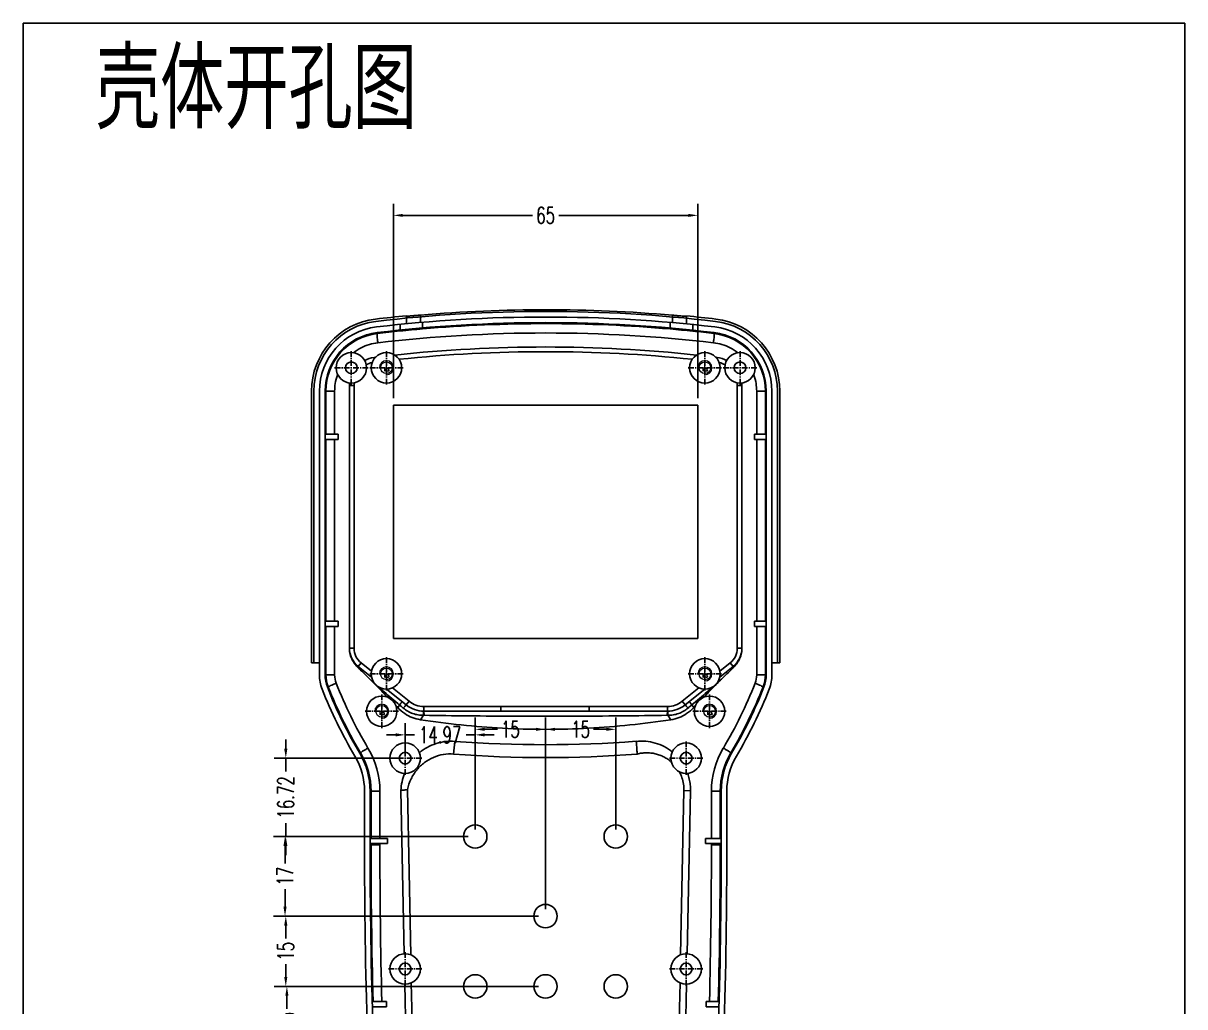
# Model space of a CAD drawing. Header units: millimetres. Extents: x 7503 to 9058, y 3855 to 4325.
# Drawn here: x 8622.7 to 8870.7, y 4034.8 to 4244.8 of the extents above; entities that cross this region are included whole.
import ezdxf

# ---------------------------------------------------------------- set-up
doc = ezdxf.new("R2010")
doc.units = ezdxf.units.MM
doc.linetypes.add('CENTER', pattern=[0.6, 0.375, -0.075, 0.075, -0.075])
doc.layers.add('02___PRT_ALL_AXES', color=7, linetype='Continuous')
doc.layers.add('screw', color=33, linetype='Continuous', lineweight=13)
doc.styles.add('romans', font='romans.shx', dxfattribs={"width": 0.67, "bigfont": 'fangsong.shx'})
doc.styles.add('TXT', font='txt.shx', dxfattribs={"bigfont": 'gbcbig.shx'})
doc.styles.add('xs', font='', dxfattribs={"width": 0.67})
doc.styles.get('xs').set_extended_font_data('NSimSun')
doc.dimstyles.new('MSTD', dxfattribs={"dimtxt": 3.5, "dimasz": 2, "dimexe": 2.5, "dimexo": 1.5, "dimgap": 1, "dimtad": 0, "dimdsep": 46, "dimtxsty": 'romans', "dimcen": 0, "dimclrd": 5, "dimclre": 5, "dimclrt": 3, "dimadec": 1, "dimazin": 0, "dimtfac": 0.5, "dimtmove": 0, "dimatfit": 3, "dimfxl": 0, "dimarcsym": 0})

# ---------------------------------------------------------------- blocks, each defined once
blk = doc.blocks.new('screw_m3_l')
at = {"layer": 'screw', "color": 1, "linetype": 'CENTER', "ltscale": 1.524}
for p, q in [((-1.65, 0), (1.65, 0)), ((0, -1.65), (0, 1.65))]:
    blk.add_line(p, q, dxfattribs=at)
at = {"layer": 'screw', "color": 33}
blk.add_circle((0, 0), 1.25, dxfattribs=at)
at = {"layer": 'screw', "color": 92}
blk.add_arc((0, 0), 1.5, 270, 180, dxfattribs=at)
at = {"layer": 'screw', "color": 6, "style": 'TXT'}
blk.add_text('M3', height=0.6, dxfattribs=at).set_placement((-0.51, -0.75))
blk = doc.blocks.new('*D39')
at = {"color": 5, "lineweight": -2}
for p, q in [((8701.71, 4164.73), (8701.71, 4206.26)), ((8766.71, 4164.73), (8766.71, 4206.26)), ((8703.71, 4203.76), (8731.37, 4203.76)), ((8764.71, 4203.76), (8737.05, 4203.76))]:
    blk.add_line(p, q, dxfattribs=at)
at = {"color": 5}
for points in [[(8703.71, 4204.09), (8703.71, 4203.43), (8701.71, 4203.76)], [(8764.71, 4204.09), (8764.71, 4203.43), (8766.71, 4203.76)]]:
    blk.add_solid(points, dxfattribs=at)
at = {"layer": 'Defpoints', "color": 0}
for p in [(8766.71, 4203.76), (8701.71, 4163.23), (8766.71, 4163.23)]:
    blk.add_point(p, dxfattribs=at)
at = {"color": 3, "insert": (8734.21, 4203.76), "char_height": 3.5, "attachment_point": 5, "style": 'romans'}
blk.add_mtext('65', dxfattribs=at)
blk = doc.blocks.new('*D40')
at = {"color": 5, "lineweight": -2}
for p, q in [((8704.21, 4089.38), (8704.21, 4095.36)), ((8719.18, 4072.66), (8719.18, 4095.36)), ((8702.21, 4092.86), (8700.21, 4092.86)), ((8704.21, 4092.86), (8706.17, 4092.86)), ((8719.18, 4092.86), (8717.22, 4092.86)), ((8721.18, 4092.86), (8723.18, 4092.86))]:
    blk.add_line(p, q, dxfattribs=at)
at = {"color": 5}
for points in [[(8702.21, 4093.19), (8702.21, 4092.52), (8704.21, 4092.86)], [(8721.18, 4093.19), (8721.18, 4092.52), (8719.18, 4092.86)]]:
    blk.add_solid(points, dxfattribs=at)
at = {"layer": 'Defpoints', "color": 0}
for p in [(8704.21, 4092.86), (8704.21, 4087.88), (8719.18, 4071.16)]:
    blk.add_point(p, dxfattribs=at)
at = {"color": 3, "insert": (8711.69, 4092.86), "char_height": 3.5, "attachment_point": 5, "style": 'romans'}
blk.add_mtext('14.97', dxfattribs=at)
blk = doc.blocks.new('*D41')
at = {"color": 5, "lineweight": -2}
for p, q in [((8678.72, 4089.88), (8678.72, 4091.88)), ((8702.71, 4087.88), (8676.22, 4087.88)), ((8678.72, 4087.88), (8678.72, 4085.04)), ((8678.72, 4071.16), (8678.72, 4074)), ((8717.68, 4071.16), (8676.22, 4071.16)), ((8678.72, 4069.16), (8678.72, 4067.16))]:
    blk.add_line(p, q, dxfattribs=at)
at = {"color": 5}
for points in [[(8678.38, 4089.88), (8679.05, 4089.88), (8678.72, 4087.88)], [(8678.38, 4069.16), (8679.05, 4069.16), (8678.72, 4071.16)]]:
    blk.add_solid(points, dxfattribs=at)
at = {"layer": 'Defpoints', "color": 0}
for p in [(8678.72, 4087.88), (8704.21, 4087.88), (8719.18, 4071.16)]:
    blk.add_point(p, dxfattribs=at)
at = {"color": 3, "insert": (8678.72, 4079.52), "char_height": 3.5, "attachment_point": 5, "rotation": 90, "style": 'romans'}
blk.add_mtext('16.72', dxfattribs=at)
blk = doc.blocks.new('*D42')
at = {"color": 5, "lineweight": -2}
for p, q in [((8717.68, 4071.16), (8676.06, 4071.16)), ((8678.56, 4069.16), (8678.56, 4065.39)), ((8678.56, 4056.16), (8678.56, 4059.93)), ((8732.68, 4054.16), (8676.06, 4054.16))]:
    blk.add_line(p, q, dxfattribs=at)
at = {"color": 5}
for points in [[(8678.22, 4069.16), (8678.89, 4069.16), (8678.56, 4071.16)], [(8678.22, 4056.16), (8678.89, 4056.16), (8678.56, 4054.16)]]:
    blk.add_solid(points, dxfattribs=at)
at = {"layer": 'Defpoints', "color": 0}
for p in [(8678.56, 4071.16), (8719.18, 4071.16), (8734.18, 4054.16)]:
    blk.add_point(p, dxfattribs=at)
at = {"color": 3, "insert": (8678.56, 4062.66), "char_height": 3.5, "attachment_point": 5, "rotation": 90, "style": 'romans'}
blk.add_mtext('17', dxfattribs=at)
blk = doc.blocks.new('*D43')
at = {"color": 5, "lineweight": -2}
for p, q in [((8732.68, 4054.16), (8676.22, 4054.16)), ((8678.72, 4052.16), (8678.72, 4049.39)), ((8678.72, 4041.16), (8678.72, 4043.93)), ((8732.68, 4039.16), (8676.22, 4039.16))]:
    blk.add_line(p, q, dxfattribs=at)
at = {"color": 5}
for points in [[(8678.38, 4052.16), (8679.05, 4052.16), (8678.72, 4054.16)], [(8678.38, 4041.16), (8679.05, 4041.16), (8678.72, 4039.16)]]:
    blk.add_solid(points, dxfattribs=at)
at = {"layer": 'Defpoints', "color": 0}
for p in [(8678.72, 4054.16), (8734.18, 4054.16), (8734.18, 4039.16)]:
    blk.add_point(p, dxfattribs=at)
at = {"color": 3, "insert": (8678.72, 4046.66), "char_height": 3.5, "attachment_point": 5, "rotation": 90, "style": 'romans'}
blk.add_mtext('15', dxfattribs=at)
blk = doc.blocks.new('*D44')
at = {"color": 5, "lineweight": -2}
for p, q in [((8719.18, 4072.66), (8719.18, 4096.54)), ((8734.18, 4055.66), (8734.18, 4096.54)), ((8721.18, 4094.04), (8723.95, 4094.04)), ((8732.18, 4094.04), (8729.41, 4094.04))]:
    blk.add_line(p, q, dxfattribs=at)
at = {"color": 5}
for points in [[(8721.18, 4094.37), (8721.18, 4093.71), (8719.18, 4094.04)], [(8732.18, 4094.37), (8732.18, 4093.71), (8734.18, 4094.04)]]:
    blk.add_solid(points, dxfattribs=at)
at = {"layer": 'Defpoints', "color": 0}
for p in [(8719.18, 4094.04), (8719.18, 4071.16), (8734.18, 4054.16)]:
    blk.add_point(p, dxfattribs=at)
at = {"color": 3, "insert": (8726.68, 4094.04), "char_height": 3.5, "attachment_point": 5, "style": 'romans'}
blk.add_mtext('15', dxfattribs=at)
blk = doc.blocks.new('*D45')
at = {"color": 5, "lineweight": -2}
for p, q in [((8734.18, 4055.66), (8734.18, 4096.54)), ((8749.18, 4072.66), (8749.18, 4096.54)), ((8736.18, 4094.04), (8738.95, 4094.04)), ((8747.18, 4094.04), (8744.41, 4094.04))]:
    blk.add_line(p, q, dxfattribs=at)
at = {"color": 5}
for points in [[(8736.18, 4094.37), (8736.18, 4093.71), (8734.18, 4094.04)], [(8747.18, 4094.37), (8747.18, 4093.71), (8749.18, 4094.04)]]:
    blk.add_solid(points, dxfattribs=at)
at = {"layer": 'Defpoints', "color": 0}
for p in [(8734.18, 4094.04), (8749.18, 4071.16), (8734.18, 4054.16)]:
    blk.add_point(p, dxfattribs=at)
at = {"color": 3, "insert": (8741.68, 4094.04), "char_height": 3.5, "attachment_point": 5, "style": 'romans'}
blk.add_mtext('15', dxfattribs=at)
blk = doc.blocks.new('*D46')
at = {"color": 5, "lineweight": -2}
for p, q in [((8732.68, 4039.16), (8676.45, 4039.16)), ((8678.95, 4037.16), (8678.95, 4034.39)), ((8678.95, 4026.16), (8678.95, 4028.93)), ((8732.68, 4024.16), (8676.45, 4024.16))]:
    blk.add_line(p, q, dxfattribs=at)
at = {"color": 5}
for points in [[(8678.62, 4037.16), (8679.29, 4037.16), (8678.95, 4039.16)], [(8678.62, 4026.16), (8679.29, 4026.16), (8678.95, 4024.16)]]:
    blk.add_solid(points, dxfattribs=at)
at = {"layer": 'Defpoints', "color": 0}
for p in [(8678.95, 4039.16), (8734.18, 4039.16), (8734.18, 4024.16)]:
    blk.add_point(p, dxfattribs=at)
at = {"color": 3, "insert": (8678.95, 4031.66), "char_height": 3.5, "attachment_point": 5, "rotation": 90, "style": 'romans'}
blk.add_mtext('15', dxfattribs=at)

msp = doc.modelspace()

# ---------------------------------------------------------------- linework, layer by layer
at = {"color": 7, "linetype": 'Continuous'}
for p, q in [((8704.469, 4182.326), (8704.469, 4180.624)), ((8707.438, 4182.47), (8707.469, 4182.473)), ((8707.469, 4180.9), (8707.469, 4182.473)), ((8761.269, 4180.872), (8761.269, 4182.445)), ((8761.269, 4182.445), (8761.301, 4182.442)), ((8764.269, 4180.593), (8764.269, 4182.295)), ((8703.119, 4180.49), (8703.119, 4179.284)), ((8707.919, 4180.939), (8707.919, 4179.735)), ((8760.819, 4179.707), (8760.819, 4180.911)), ((8765.619, 4179.251), (8765.619, 4180.457)), ((8698.232, 4178.746), (8698.254, 4178.554)), ((8770.188, 4178.746), (8770.165, 4178.554)), ((8697.852, 4173.464), (8697.581, 4173.431)), ((8770.839, 4173.431), (8770.567, 4173.464)), ((8692.31, 4167.475), (8692.31, 4111.353)), ((8693.31, 4167.475), (8692.31, 4167.475)), ((8693.31, 4167.475), (8693.31, 4111.353)), ((8775.11, 4111.353), (8775.11, 4167.475)), ((8775.11, 4167.475), (8776.11, 4167.475)), ((8776.11, 4111.353), (8776.11, 4167.475)), ((8684.216, 4108.248), (8684.216, 4166.233)), ((8684.71, 4108.227), (8684.71, 4166.233)), ((8685.91, 4166.233), (8685.91, 4105.664)), ((8687.11, 4105.664), (8687.11, 4166.233)), ((8687.11, 4166.233), (8689.15, 4166.233)), ((8687.294, 4166.233), (8687.294, 4157.026)), ((8689.15, 4166.233), (8689.15, 4157.026)), ((8779.268, 4157.026), (8779.268, 4166.233)), ((8781.309, 4166.233), (8779.268, 4166.233)), ((8781.125, 4157.026), (8781.125, 4166.233)), ((8781.309, 4166.233), (8781.309, 4105.664)), ((8782.509, 4105.664), (8782.509, 4166.233)), ((8783.71, 4166.233), (8783.71, 4108.227)), ((8784.203, 4166.233), (8784.203, 4108.248)), ((8701.71, 4113.426), (8701.71, 4163.226)), ((8701.71, 4163.226), (8766.71, 4163.226)), ((8766.71, 4163.226), (8766.71, 4113.426)), ((8689.929, 4157.026), (8687.112, 4157.026)), ((8689.929, 4155.926), (8689.929, 4157.026)), ((8778.81, 4157.026), (8778.81, 4155.926)), ((8781.308, 4157.026), (8778.81, 4157.026)), ((8687.112, 4155.926), (8689.929, 4155.926)), ((8687.294, 4155.926), (8687.294, 4117.101)), ((8689.15, 4155.926), (8689.15, 4117.101)), ((8778.81, 4155.926), (8781.308, 4155.926)), ((8779.268, 4117.101), (8779.268, 4155.926)), ((8781.125, 4117.101), (8781.125, 4155.926)), ((8689.929, 4117.101), (8687.112, 4117.101)), ((8687.112, 4116.001), (8689.929, 4116.001)), ((8687.294, 4116.001), (8687.294, 4105.664)), ((8689.15, 4116.001), (8689.15, 4105.664)), ((8689.929, 4116.001), (8689.929, 4117.101)), ((8781.308, 4117.101), (8778.81, 4117.101)), ((8778.81, 4117.101), (8778.81, 4116.001)), ((8778.81, 4116.001), (8781.308, 4116.001)), ((8779.268, 4105.664), (8779.268, 4116.001)), ((8781.125, 4105.664), (8781.125, 4116.001)), ((8766.71, 4113.426), (8701.71, 4113.426)), ((8693.31, 4111.353), (8692.31, 4111.353)), ((8692.31, 4111.345), (8692.31, 4111.283)), ((8692.31, 4111.283), (8692.31, 4111.294)), ((8775.11, 4111.353), (8776.11, 4111.353)), ((8684.71, 4108.248), (8684.216, 4108.248)), ((8685.91, 4108.227), (8684.71, 4108.227)), ((8694.809, 4108.232), (8694.183, 4107.451)), ((8773.611, 4108.232), (8774.236, 4107.451)), ((8783.71, 4108.227), (8782.509, 4108.227)), ((8784.203, 4108.248), (8783.71, 4108.248)), ((8687.11, 4105.664), (8689.15, 4105.664)), ((8696.655, 4104.779), (8696.526, 4104.906)), ((8781.309, 4105.664), (8779.268, 4105.664)), ((8687.598, 4103.078), (8687.769, 4103.145)), ((8771.014, 4104.021), (8770.546, 4103.617)), ((8780.821, 4103.078), (8780.65, 4103.145)), ((8705.053, 4100.024), (8704.428, 4099.244)), ((8763.366, 4100.024), (8763.991, 4099.244)), ((8702.245, 4099.049), (8702.608, 4098.67)), ((8702.608, 4098.67), (8703.025, 4099.231)), ((8708.179, 4098.926), (8708.179, 4097.926)), ((8708.179, 4098.926), (8724.655, 4098.926)), ((8708.179, 4097.926), (8724.655, 4097.926)), ((8724.655, 4098.926), (8724.655, 4097.926)), ((8724.655, 4098.926), (8743.481, 4098.926)), ((8724.655, 4097.926), (8743.481, 4097.926)), ((8743.481, 4098.926), (8743.481, 4097.926)), ((8743.481, 4098.926), (8760.24, 4098.926)), ((8743.481, 4097.926), (8760.24, 4097.926)), ((8760.24, 4098.926), (8760.24, 4097.926)), ((8765.825, 4098.676), (8765.402, 4099.245)), ((8766.169, 4099.034), (8765.825, 4098.676)), ((8707.467, 4096.099), (8708.132, 4097.04)), ((8760.944, 4096.094), (8760.272, 4097.044)), ((8714.839, 4091.472), (8714.564, 4088.771)), ((8694.506, 4088.924), (8694.67, 4089.021)), ((8773.914, 4088.924), (8773.749, 4089.021)), ((8695.529, 4080.814), (8695.529, 4069.389)), ((8696.729, 4069.389), (8696.729, 4080.814)), ((8696.729, 4080.814), (8698.809, 4080.814)), ((8696.923, 4080.814), (8696.923, 4070.762)), ((8698.809, 4080.814), (8698.809, 4070.762)), ((8703.299, 4081), (8704.013, 4046.126)), ((8704.672, 4081.163), (8705.398, 4045.907)), ((8763.027, 4045.909), (8763.749, 4080.975)), ((8765.126, 4080.945), (8763.749, 4080.975)), ((8764.414, 4046.125), (8765.126, 4080.945)), ((8771.69, 4080.814), (8769.608, 4080.814)), ((8769.608, 4070.762), (8769.608, 4080.814)), ((8771.496, 4070.762), (8771.496, 4080.814)), ((8771.69, 4080.814), (8771.69, 4069.389)), ((8772.89, 4069.389), (8772.89, 4080.814)), ((8700.429, 4070.762), (8696.731, 4070.762)), ((8700.429, 4069.662), (8700.429, 4070.762)), ((8771.688, 4070.762), (8768.31, 4070.762)), ((8768.31, 4070.762), (8768.31, 4069.662)), ((8696.729, 4069.389), (8698.809, 4069.389)), ((8696.731, 4069.662), (8700.429, 4069.662)), ((8696.923, 4069.662), (8696.923, 4069.389)), ((8698.809, 4069.662), (8698.809, 4069.389)), ((8768.31, 4069.662), (8771.688, 4069.662)), ((8769.608, 4069.389), (8769.608, 4069.662)), ((8771.69, 4069.389), (8769.608, 4069.389)), ((8771.496, 4069.389), (8771.496, 4069.662)), ((8704.146, 4039.633), (8704.936, 4001.05)), ((8705.521, 4039.908), (8706.337, 4000.339)), ((8762.087, 4000.343), (8762.903, 4039.906)), ((8763.49, 4001.051), (8764.281, 4039.633)), ((8700.229, 4035.912), (8697.203, 4035.912)), ((8700.229, 4034.812), (8700.229, 4035.912)), ((8771.265, 4035.912), (8768.51, 4035.912)), ((8768.51, 4035.912), (8768.51, 4034.812)), ((8697.182, 4034.812), (8700.229, 4034.812)), ((8768.51, 4034.812), (8771.183, 4034.812))]:
    msp.add_line(p, q, dxfattribs=at)
for centre in [(8692.71, 4171.226), (8775.71, 4171.226), (8704.21, 4087.882), (8764.21, 4087.882), (8704.21, 4042.882), (8764.21, 4042.882)]:
    msp.add_circle(centre, 1.25)
at = {"color": 1}
for centre in [(8719.18, 4071.162), (8749.18, 4071.162), (8734.18, 4054.162), (8719.18, 4039.162), (8734.18, 4039.162), (8749.18, 4039.162)]:
    msp.add_circle(centre, 2.5, dxfattribs=at)
at = {"color": 7, "linetype": 'Continuous'}
for centre, radius, start, end in [((8734.21, 3874.164), 309.594, 95.51247, 96.73671), ((8734.21, 3874.164), 309.1, 83.26329, 96.73671), ((8734.21, 3874.164), 307.9, 83.26329, 96.73671), ((8734.21, 3874.164), 309.466, 84.98367, 94.95699), ((8734.21, 3874.164), 309.594, 83.26329, 84.42815), ((8699.71, 4166.233), 15.494, 96.73671, 180), ((8699.71, 4166.233), 15, 96.73671, 180), ((8699.71, 4166.233), 13.8, 96.73671, 180), ((8734.21, 3874.164), 306.7, 83.26329, 96.73671), ((8734.214, 3871.761), 308.894, 94.87992, 95.77449), ((8734.208, 3871.828), 308.826, 85.0601, 94.87995), ((8734.203, 3871.765), 308.889, 84.16549, 85.06015), ((8768.71, 4166.233), 13.8, 0, 83.26329), ((8768.71, 4166.233), 15, 0, 83.26329), ((8768.71, 4166.233), 15.494, 0, 83.26329), ((8699.71, 4166.233), 12.6, 96.73671, 180), ((8699.7, 4166.233), 12.406, 96.69037, 179.99706), ((8734.201, 3871.884), 308.769, 95.77447, 96.68557), ((8734.208, 3869.867), 308.787, 83.33556, 96.66399), ((8734.216, 3871.891), 308.763, 83.31397, 84.16551), ((8768.72, 4166.233), 12.406, 0.00294, 83.30924), ((8768.71, 4166.233), 12.6, 0, 83.26329), ((8734.21, 3874.164), 301.5, 83.86737, 96.13263), ((8698.31, 4167.475), 6, 96.97804, 117.36918), ((8770.11, 4167.475), 6, 62.63082, 83.02196), ((8698.31, 4167.475), 6, 174.99768, 180), ((8770.11, 4167.475), 6, 0, 5.00232), ((8697.31, 4111.353), 5, 180, 231.3), ((8697.31, 4111.353), 4, 180, 231.3), ((8771.11, 4111.353), 4, 308.7, 0), ((8771.11, 4111.353), 5, 308.69976, 0.00012), ((8694.21, 4105.664), 8.3, 180, 201.36295), ((8694.21, 4105.664), 7.1, 180, 201.36295), ((8694.204, 4105.664), 6.91, 180.00014, 201.37951), ((8694.046, 4105.664), 4.897, 180.00244, 201.45145), ((8700.757, 4113.727), 9.292, 223.14201, 226.87575), ((8608.699, 4015.664), 125.211, 45.45774, 46.804), ((8857.3, 4018.324), 121.612, 133.22734, 134.69386), ((8767.596, 4113.772), 9.373, 313.16777, 316.89843), ((8774.372, 4105.664), 4.896, 338.54805, 359.99822), ((8774.215, 4105.664), 6.91, 338.62059, 359.99984), ((8774.21, 4105.664), 7.1, 338.63705, 0), ((8774.21, 4105.664), 8.3, 338.63705, 0), ((8778.026, 4138.449), 98.3, 201.36295, 210.66664), ((8778.026, 4138.449), 97.1, 201.36295, 210.66664), ((8777.967, 4138.468), 96.868, 201.38641, 210.69435), ((8777.671, 4138.521), 94.744, 201.45024, 210.77621), ((8624.969, 4032.15), 102.048, 44.66921, 45.37464), ((8443.117, 3852.672), 357.553, 44.13395, 44.63656), ((9007.163, 3870.314), 332.243, 135.29775, 135.87129), ((8843.539, 4032.227), 102.049, 134.69155, 135.2904), ((8690.754, 4138.517), 94.737, 329.22365, 338.55031), ((8690.453, 4138.467), 96.866, 329.30578, 338.61385), ((8690.393, 4138.449), 97.1, 329.33336, 338.63705), ((8690.393, 4138.449), 98.3, 329.33336, 338.63705), ((8352.983, 3765.183), 483.165, 44.00964, 44.13727), ((8708.179, 4103.926), 5, 231.3, 270), ((8760.24, 4103.926), 5, 270, 308.7), ((9114.709, 3765.735), 482.253, 135.84956, 135.97562), ((8540.762, 3906.599), 251.866, 49.65794, 49.89104), ((8708.179, 4103.926), 6, 231.3, 270), ((8760.24, 4103.926), 6, 270, 308.7), ((8927.401, 3906.994), 251.405, 130.11912, 130.35562), ((8708.392, 4104.649), 7.614, 268.04999, 268.87001), ((8760.025, 4104.651), 7.611, 271.14492, 271.86035), ((8680.779, 4080.813), 18.03, 0.00281, 30.78482), ((8734.185, 4353.226), 262.464, 265.77293, 274.23346), ((8787.644, 4080.812), 18.036, 149.21947, 179.99312), ((8680.829, 4080.814), 14.7, 0, 30.66664), ((8680.829, 4080.814), 15.9, 0, 30.66664), ((8680.846, 4080.814), 16.077, 359.99976, 30.69724), ((8734.194, 4342.265), 254.253, 265.57134, 274.41069), ((8787.573, 4080.814), 16.077, 149.30267, 180.0006), ((8787.59, 4080.814), 15.9, 149.33336, 180), ((8787.59, 4080.814), 14.7, 149.33336, 180), ((8714.559, 4080.505), 11.27, 158.50477, 177.48405), ((10021.122, 4069.389), 1325.592, 180, 183.486476), ((10021.122, 4069.389), 1324.392, 180, 183.486476), ((10019.959, 4069.389), 1323.036, 180.000005, 181.449933), ((10015.645, 4069.389), 1316.836, 180.000007, 181.456764), ((7452.769, 4069.389), 1316.84, 358.543244, 359.999996), ((7447.298, 4069.389), 1324.392, 356.513524, 0), ((7447.298, 4069.389), 1325.592, 356.513524, 0), ((7448.455, 4069.389), 1323.041, 358.550076, 359.999998)]:
    msp.add_arc(centre, radius, start, end, dxfattribs=at)
for points, start_tangent, end_tangent in [([(8704.469, 4182.245), (8704.57, 4182.243)], (0, -1), (0.9656307, 0.2599181)), ([(8704.57, 4182.243), (8704.872, 4182.26), (8705.347, 4182.295), (8705.965, 4182.345), (8706.696, 4182.406), (8707.438, 4182.47)], (0.9656307, 0.2599181), (0.9962792, 0.0861841)), ([(8761.301, 4182.442), (8762.042, 4182.378), (8762.774, 4182.316), (8763.391, 4182.265), (8763.866, 4182.23), (8764.169, 4182.212), (8764.269, 4182.214)], (0.9961896, -0.0872135), (0, 1)), ([(8698.254, 4178.554), (8698.23, 4178.39)], (-0.9263231, -0.37673), (0.1550199, -0.9879113)), ([(8698.23, 4178.39), (8698.245, 4177.957), (8698.295, 4177.318), (8698.374, 4176.568)], (0.1550199, -0.9879113), (0.1160389, -0.9932447)), ([(8770.189, 4178.39), (8770.174, 4177.957), (8770.123, 4177.318), (8770.044, 4176.568)], (-0.1569772, -0.9876022), (-0.1160542, -0.9932429)), ([(8770.165, 4178.554), (8770.189, 4178.39)], (0.9254512, -0.3788668), (-0.1569772, -0.9876022)), ([(8693.977, 4107.373), (8693.58, 4107.832), (8693.224, 4108.324), (8692.918, 4108.846), (8692.668, 4109.398), (8692.478, 4109.986), (8692.355, 4110.617), (8692.31, 4111.283)], (-0.6829938, 0.7304242), (-0.0022597, 0.9999974)), ([(8776.11, 4111.293), (8776.067, 4110.637), (8775.947, 4110.007), (8775.756, 4109.409), (8775.502, 4108.846), (8775.194, 4108.318), (8774.837, 4107.826), (8774.44, 4107.367)], (0, -1), (-0.6824527, -0.7309298)), ([(8694.183, 4107.451), (8694.16, 4107.449), (8694.189, 4107.364), (8694.273, 4107.191), (8694.406, 4106.945)], (-0.780273, 0.625439), (0.4861717, -0.8738633)), ([(8774.236, 4107.451), (8774.259, 4107.448), (8774.228, 4107.358), (8774.143, 4107.183), (8774.009, 4106.935)], (0.780333, 0.6253642), (-0.4856438, -0.8741568)), ([(8687.769, 4103.145), (8687.901, 4103.216)], (0.167446, 0.9858812), (0.973945, 0.2267843)), ([(8687.901, 4103.216), (8688.269, 4103.378), (8688.823, 4103.607), (8689.489, 4103.873)], (0.973945, 0.2267842), (0.9305049, 0.3662794)), ([(8780.518, 4103.217), (8780.15, 4103.378), (8779.595, 4103.608), (8778.929, 4103.873)], (-0.9740692, 0.2262502), (-0.9305152, 0.3662534)), ([(8780.65, 4103.145), (8780.518, 4103.217)], (-0.170591, 0.9853419), (-0.9740692, 0.2262502)), ([(8703.529, 4099.964), (8703.482, 4099.866), (8703.308, 4099.612), (8703.025, 4099.231)], (0.7804236, -0.6252511), (-0.6046201, -0.796514)), ([(8764.902, 4099.973), (8764.948, 4099.875), (8765.12, 4099.624), (8765.402, 4099.245)], (-0.7804338, -0.6252384), (0.6042464, -0.7967976)), ([(8707.467, 4096.099), (8705.712, 4096.562), (8704.106, 4097.403), (8702.608, 4098.67)], (-0.9890074, 0.1478658), (-0.6916667, 0.7222169)), ([(8704.428, 4099.244), (8704.341, 4099.174), (8704.126, 4098.94), (8703.807, 4098.569)], (-0.7804278, 0.6252459), (-0.6439247, -0.7650889)), ([(8708.132, 4097.04), (8706.954, 4097.121), (8705.825, 4097.408), (8704.769, 4097.893), (8703.807, 4098.569)], (-0.9997893, -0.0205266), (-0.7622915, 0.6472339)), ([(8708.097, 4097.927), (8708.114, 4097.821)], (0.9999098, -0.0134343), (-0.1405701, -0.9900707)), ([(8708.114, 4097.821), (8708.126, 4097.514), (8708.132, 4097.04)], (-0.1405701, -0.9900707), (0.0053852, -0.9999855)), ([(8708.179, 4097.926), (8708.203, 4097.82)], (1, 0.000001), (-0.0832869, -0.9965256)), ([(8708.203, 4097.82), (8708.225, 4097.513), (8708.241, 4097.037)], (-0.0832869, -0.9965256), (0.0248537, -0.9996911)), ([(8760.216, 4097.821), (8760.194, 4097.515), (8760.177, 4097.041)], (0.0805972, -0.9967468), (-0.0252825, -0.9996803)), ([(8760.24, 4097.926), (8760.216, 4097.821)], (-1, 0.0000622), (0.0805972, -0.9967468)), ([(8760.294, 4097.821), (8760.28, 4097.516), (8760.272, 4097.044)], (0.1308534, -0.9914017), (-0.0082621, -0.9999659)), ([(8764.609, 4098.574), (8763.646, 4097.897), (8762.586, 4097.41), (8761.454, 4097.123), (8760.272, 4097.044)], (-0.7621252, -0.6474297), (-0.9997548, 0.0221444)), ([(8760.311, 4097.927), (8760.294, 4097.821)], (-0.9999287, -0.0119446), (0.1308534, -0.9914017)), ([(8765.825, 4098.676), (8764.319, 4097.402), (8762.704, 4096.558), (8760.944, 4096.094)], (-0.6918312, -0.7220593), (-0.989045, -0.1476145)), ([(8763.991, 4099.244), (8764.079, 4099.174), (8764.292, 4098.943), (8764.609, 4098.574)], (0.7802343, 0.6254874), (0.6443669, -0.7647165)), ([(8707.467, 4096.099), (8724.975, 4094.29), (8743.424, 4094.287), (8760.944, 4096.094)], (0.9890074, -0.1478658), (0.989045, 0.1476145)), ([(8760.177, 4097.041), (8750.424, 4096.909), (8739.621, 4096.854), (8728.022, 4096.855), (8717.588, 4096.911), (8708.241, 4097.037)], (-0.9998006, -0.019971), (-0.9998057, 0.0197101)), ([(8694.788, 4089.118), (8695.13, 4089.343), (8695.648, 4089.666), (8696.269, 4090.041)], (0.9191434, 0.3939231), (0.8590723, 0.5118543)), ([(8714.839, 4091.472), (8712.818, 4091.429), (8710.824, 4090.997), (8708.941, 4090.189), (8707.247, 4089.037)], (-0.9971922, 0.0748848), (-0.7695819, -0.6385482)), ([(8761.25, 4089.225), (8759.534, 4090.346), (8757.618, 4091.117), (8755.596, 4091.496), (8753.56, 4091.474)], (-0.7795384, 0.6263544), (-0.9940028, -0.1093548)), ([(8753.747, 4088.765), (8753.69, 4089.66), (8753.627, 4090.563), (8753.56, 4091.474)], (-0.0608063, 0.9981496), (-0.0729356, 0.9973367)), ([(8773.63, 4089.118), (8773.288, 4089.343), (8772.77, 4089.666), (8772.149, 4090.041)], (-0.9195, 0.39309), (-0.859088, 0.5118279)), ([(8694.67, 4089.021), (8694.788, 4089.118)], (-0.0667017, 0.997773), (0.9191434, 0.3939231)), ([(8714.561, 4088.771), (8712.374, 4088.671), (8710.254, 4088.051), (8708.336, 4086.943), (8706.712, 4085.39), (8705.467, 4083.45), (8704.672, 4081.163)], (-0.9972401, 0.074244), (-0.2180548, -0.9759365)), ([(8761.069, 4087.044), (8760.297, 4087.645), (8759.455, 4088.145), (8758.56, 4088.538), (8757.623, 4088.82), (8756.659, 4088.985), (8755.682, 4089.031), (8754.706, 4088.957), (8753.747, 4088.765)], (-0.7496417, 0.6618439), (-0.9663474, -0.2572406)), ([(8773.749, 4089.021), (8773.63, 4089.118)], (0.0633044, 0.9979943), (-0.9195, 0.39309)), ([(8763.749, 4080.975), (8763.654, 4082.349), (8763.312, 4083.708), (8762.737, 4084.985)], (0.020479, 0.9997903), (-0.4911388, 0.8710813)), ([(8765.126, 4080.945), (8765.076, 4082.186), (8764.871, 4083.432), (8764.515, 4084.646)], (0.0205066, 0.9997897), (-0.3386516, 0.9409118)), ([(8703.299, 4081), (8703.768, 4081.043), (8704.226, 4081.095), (8704.672, 4081.163)], (0.9962898, 0.086062), (0.9844604, 0.1756069))]:
    msp.add_spline(points, degree=3, dxfattribs=dict(at, start_tangent=start_tangent, end_tangent=end_tangent))
for points, knots in [([(8698.374, 4176.568), (8697.767, 4176.497), (8696.534, 4176.242), (8694.77, 4175.53), (8693.683, 4174.837), (8693.175, 4174.443)], [0, 0, 0, 0, 1.8354336, 3.7516833, 5.6789169, 5.6789169, 5.6789169, 5.6789169]), ([(8775.243, 4174.443), (8774.735, 4174.837), (8773.649, 4175.53), (8771.884, 4176.242), (8770.652, 4176.497), (8770.044, 4176.568)], [9.4537027, 9.4537027, 9.4537027, 9.4537027, 11.3795066, 13.2965413, 15.1323317, 15.1323317, 15.1323317, 15.1323317]), ([(8689.785, 4169.808), (8689.765, 4169.753), (8689.54, 4169.124), (8689.242, 4167.94), (8689.15, 4166.781), (8689.15, 4166.233)], [11.4871104, 11.4871104, 11.4871104, 11.4871104, 11.6631836, 13.4895556, 15.1328209, 15.1328209, 15.1328209, 15.1328209]), ([(8779.268, 4166.233), (8779.268, 4166.78), (8779.177, 4167.938), (8778.879, 4169.122), (8778.654, 4169.751), (8778.633, 4169.807)], [0, 0, 0, 0, 1.6412158, 3.4662876, 3.6439747, 3.6439747, 3.6439747, 3.6439747])]:
    msp.add_open_spline(points, degree=3, knots=knots, dxfattribs=at)
at = {"layer": '02___PRT_ALL_AXES', "color": 1, "linetype": 'CENTER', "ltscale": 3.302}
for p, q in [((8692.71, 4167.651), (8692.71, 4174.801)), ((8700.21, 4167.651), (8700.21, 4174.801)), ((8768.21, 4167.651), (8768.21, 4174.801)), ((8775.71, 4167.651), (8775.71, 4174.801)), ((8689.135, 4171.226), (8696.285, 4171.226)), ((8696.635, 4171.226), (8703.785, 4171.226)), ((8764.635, 4171.226), (8771.785, 4171.226)), ((8772.135, 4171.226), (8779.285, 4171.226)), ((8700.21, 4102.301), (8700.21, 4109.451)), ((8768.21, 4102.301), (8768.21, 4109.451)), ((8696.635, 4105.876), (8703.785, 4105.876)), ((8764.635, 4105.876), (8771.785, 4105.876)), ((8699.21, 4094.313), (8699.21, 4101.463)), ((8769.21, 4094.313), (8769.21, 4101.463)), ((8695.635, 4097.888), (8702.785, 4097.888)), ((8765.635, 4097.888), (8772.785, 4097.888)), ((8704.21, 4084.307), (8704.21, 4091.457)), ((8764.21, 4084.307), (8764.21, 4091.457)), ((8700.635, 4087.882), (8707.785, 4087.882)), ((8760.635, 4087.882), (8767.785, 4087.882)), ((8704.21, 4039.307), (8704.21, 4046.457)), ((8764.21, 4039.307), (8764.21, 4046.457)), ((8700.635, 4042.882), (8707.785, 4042.882)), ((8760.635, 4042.882), (8767.785, 4042.882))]:
    msp.add_line(p, q, dxfattribs=at)
at = {"layer": '02___PRT_ALL_AXES', "color": 7, "linetype": 'Continuous'}
for p, q in [((8697.612, 4173.179), (8697.581, 4173.431)), ((8770.808, 4173.179), (8770.839, 4173.431)), ((8694.183, 4107.451), (8697.039, 4105.164)), ((8694.809, 4108.232), (8697.013, 4106.465)), ((8771.381, 4105.164), (8774.236, 4107.451)), ((8771.406, 4106.465), (8773.611, 4108.232)), ((8700.206, 4102.626), (8704.428, 4099.244)), ((8701.482, 4102.886), (8705.053, 4100.024)), ((8763.366, 4100.024), (8766.938, 4102.886)), ((8763.991, 4099.244), (8768.213, 4102.626))]:
    msp.add_line(p, q, dxfattribs=at)
at = {"layer": '02___PRT_ALL_AXES', "color": 7}
msp.add_lwpolyline([(8622.652, 4244.781), (8870.682, 4244.781), (8870.682, 3898.559), (8622.652, 3898.559)], close=True, dxfattribs=at)
at = {"layer": '02___PRT_ALL_AXES', "color": 7, "linetype": 'Continuous'}
for centre in [(8692.71, 4171.226), (8700.21, 4171.226), (8768.21, 4171.226), (8775.71, 4171.226), (8700.21, 4105.876), (8768.21, 4105.876), (8699.21, 4097.888), (8769.21, 4097.888), (8704.21, 4087.882), (8764.21, 4087.882), (8704.21, 4042.882), (8764.21, 4042.882)]:
    msp.add_circle(centre, 3.25, dxfattribs=at)
for centre, radius, start, end in [((8734.21, 3874.164), 301.5, 83.86737, 96.13263), ((8734.21, 3874.164), 300.5, 84.02195, 95.97805), ((8698.31, 4167.475), 5, 103.33375, 118.83468), ((8734.21, 3874.164), 301.5, 96.92602, 96.97804), ((8734.21, 3874.164), 301.5, 83.02196, 83.07398), ((8770.11, 4167.475), 5, 61.16532, 76.66625), ((8698.31, 4167.475), 5, 173.53218, 180), ((8770.11, 4167.475), 5, 0, 6.46782), ((9081.02, 4549.843), 588.157, 229.397595, 229.584976), ((8418.536, 4512.753), 539.725, 310.45107, 310.64424), ((9121.656, 4597.471), 650.765, 229.579638, 229.962386), ((8321.589, 4626.986), 689.551, 310.062728, 310.422694)]:
    msp.add_arc(centre, radius, start, end, dxfattribs=at)

# ---------------------------------------------------------------- block references
at = {"layer": 'screw'}
for p in [(8700.21, 4171.226), (8768.21, 4171.226), (8700.21, 4105.876), (8768.21, 4105.876), (8699.21, 4097.888), (8769.21, 4097.888)]:
    msp.add_blockref('screw_m3_l', p, dxfattribs=at)

# ---------------------------------------------------------------- texts
at = {"color": 7, "insert": (8638.166, 4238.866), "char_height": 15, "attachment_point": 1, "style": 'xs'}
msp.add_mtext_dynamic_manual_height_columns('壳体开孔图', width=147.64068, gutter_width=12.5, heights=[0], dxfattribs=at)

# ---------------------------------------------------------------- dimensions: what is measured, and where the dimension line sits
at = {"color": 7}
for base, p1, p2, picture, middle in [((8766.71, 4203.759), (8701.71, 4163.226), (8766.71, 4163.226), '*D39', (8734.21, 4203.759)), ((8704.21, 4092.858), (8719.18, 4071.162), (8704.21, 4087.882), '*D40', (8711.695, 4092.858)), ((8719.18, 4094.038), (8734.18, 4054.162), (8719.18, 4071.162), '*D44', (8726.68, 4094.038)), ((8734.18, 4094.038), (8749.18, 4071.162), (8734.18, 4054.162), '*D45', (8741.68, 4094.038))]:
    dim = msp.add_linear_dim(base=base, p1=p1, p2=p2, dimstyle='MSTD', dxfattribs=at)
    dim.commit()
    dim.dimension.update_dxf_attribs({"geometry": picture, "text_midpoint": middle})
for base, p1, p2, picture, middle in [((8678.715, 4087.882), (8719.18, 4071.162), (8704.21, 4087.882), '*D41', (8678.715, 4079.522)), ((8678.556, 4071.162), (8734.18, 4054.162), (8719.18, 4071.162), '*D42', (8678.556, 4062.662)), ((8678.715, 4054.162), (8734.18, 4039.162), (8734.18, 4054.162), '*D43', (8678.715, 4046.662)), ((8678.954, 4039.162), (8734.18, 4024.162), (8734.18, 4039.162), '*D46', (8678.954, 4031.662))]:
    dim = msp.add_linear_dim(base=base, p1=p1, p2=p2, angle=90, dimstyle='MSTD', dxfattribs=at)
    dim.commit()
    dim.dimension.update_dxf_attribs({"geometry": picture, "text_midpoint": middle})

doc.saveas('drawing.dxf')
